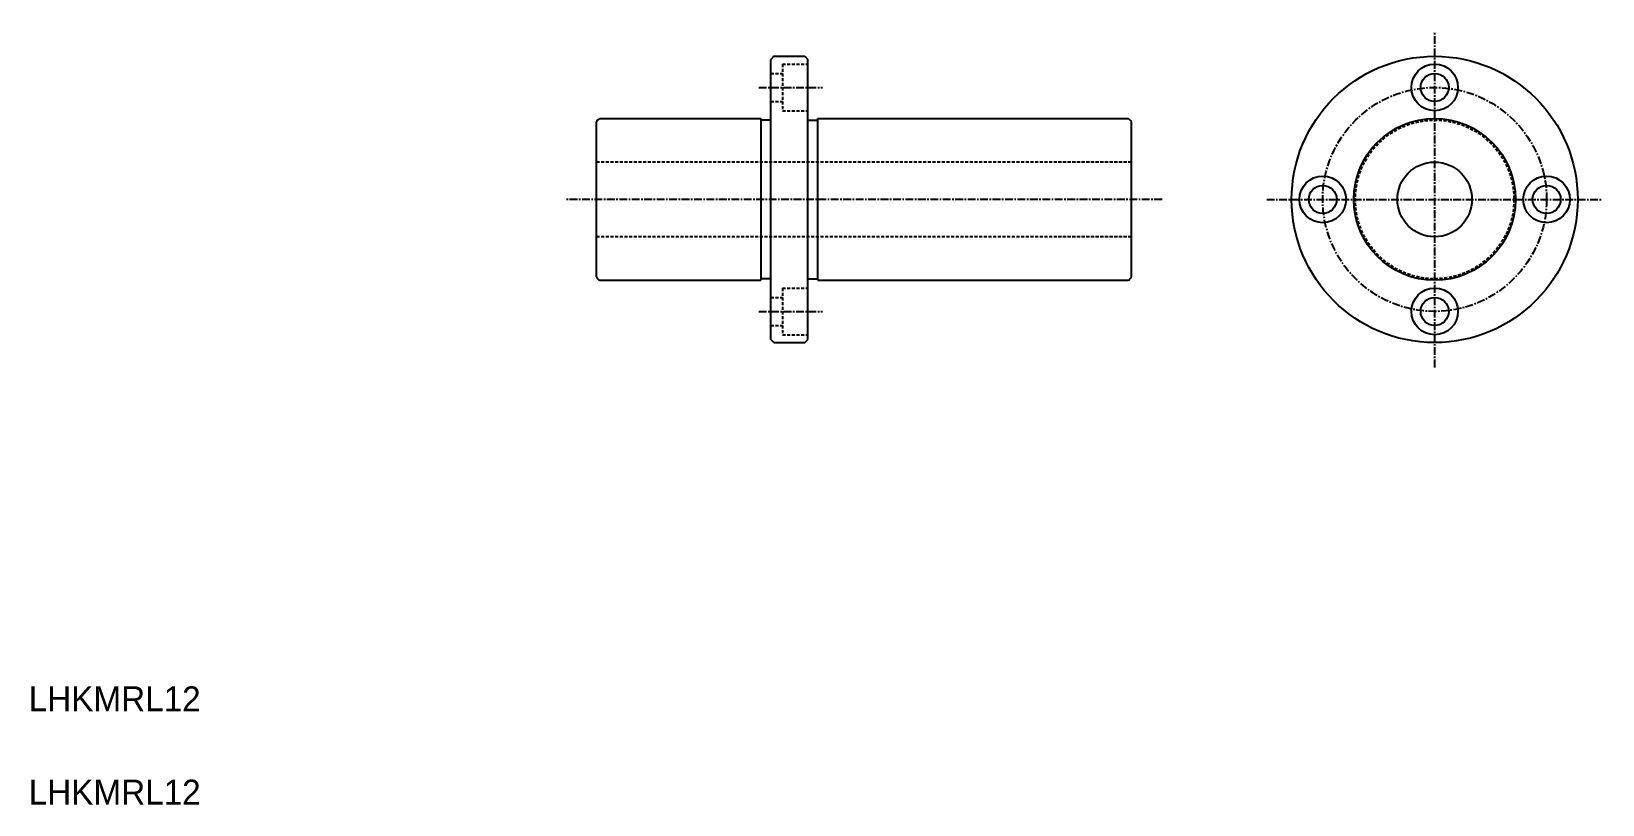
# Model space of a CAD drawing. Extents: x 10 to 263, y 10 to 134.
import ezdxf

# ---------------------------------------------------------------- set-up
doc = ezdxf.new("R2010")
doc.units = 0
doc.linetypes.add('CENTER', pattern=[2, 1.25, -0.25, 0.25, -0.25])
doc.linetypes.add('DASHED', pattern=[0.75, 0.5, -0.25])
doc.layers.get('0').update_dxf_attribs({"linetype": 'CONTINUOUS'})
doc.layers.add('CENTER', color=1, linetype='CENTER')

msp = doc.modelspace()

# ---------------------------------------------------------------- linework, layer by layer
at = {"color": 7, "linetype": 'CONTINUOUS'}
for p, q in [((129.8, 130.25), (129.3, 129.75)), ((129.3, 84.75), (129.3, 129.75)), ((129.8, 130.25), (134.8, 130.25)), ((134.8, 130.25), (135.3, 129.75)), ((135.3, 84.75), (135.3, 129.75)), ((101.3, 94.79), (101.3, 119.71)), ((101.84, 120.25), (127.7, 120.25)), ((127.7, 120.25), (127.7, 94.25)), ((129.3, 120), (127.7, 120)), ((135.3, 120), (136.9, 120)), ((136.9, 120.25), (186.76, 120.25)), ((136.9, 94.25), (136.9, 120.25)), ((187.3, 94.79), (187.3, 119.71)), ((101.84, 94.25), (127.7, 94.25)), ((129.3, 94.5), (127.7, 94.5)), ((135.3, 94.5), (136.9, 94.5)), ((136.9, 94.25), (186.76, 94.25)), ((129.8, 84.25), (129.3, 84.75)), ((129.8, 84.25), (134.8, 84.25)), ((134.8, 84.25), (135.3, 84.75))]:
    msp.add_line(p, q, dxfattribs=at)
at = {"color": 3, "linetype": 'DASHED'}
for p, q in [((131.2, 129), (131.2, 121.5)), ((131.2, 129), (135.3, 129)), ((129.3, 127.5), (131.2, 127.5)), ((129.3, 123), (131.2, 123)), ((131.2, 121.5), (135.3, 121.5)), ((187.3, 113.25), (101.3, 113.25)), ((187.3, 101.25), (101.3, 101.25)), ((129.3, 91.5), (131.2, 91.5)), ((131.2, 93), (131.2, 85.5)), ((131.2, 93), (135.3, 93)), ((129.3, 87), (131.2, 87)), ((131.2, 85.5), (135.3, 85.5))]:
    msp.add_line(p, q, dxfattribs=at)
at = {"color": 7, "linetype": 'CONTINUOUS'}
for centre, radius in [((236.06, 107.25), 23), ((236.06, 125.25), 3.75), ((236.06, 125.25), 2.25), ((236.06, 107.25), 13), ((236.06, 107.25), 6), ((218.06, 107.25), 3.75), ((218.06, 107.25), 2.25), ((254.06, 107.25), 3.75), ((254.06, 107.25), 2.25), ((236.06, 89.25), 3.75), ((236.06, 89.25), 2.25)]:
    msp.add_circle(centre, radius, dxfattribs=at)
at = {"color": 3, "linetype": 'DASHED'}
msp.add_circle((236.06, 107.25), 12.75, dxfattribs=at)
at = {"color": 7, "linetype": 'CONTINUOUS'}
for centre, start, end in [((102.45, 119.1), 117.7958, 152.2042), ((186.15, 119.1), 27.7958, 62.2042), ((102.45, 95.4), 207.7958, 242.2042), ((186.15, 95.4), 297.7958, 332.2042)]:
    msp.add_arc(centre, 1.3, start, end, dxfattribs=at)
at = {"layer": 'CENTER', "color": 1, "linetype": 'CENTER'}
for p, q in [((236.06, 80.25), (236.06, 134.25)), ((127.38, 125.25), (137.65, 125.25)), ((192.23, 107.25), (96.4, 107.25)), ((209.06, 107.25), (263.06, 107.25)), ((127.38, 89.25), (137.65, 89.25))]:
    msp.add_line(p, q, dxfattribs=at)
msp.add_circle((236.06, 107.25), 18, dxfattribs=at)

# ---------------------------------------------------------------- texts
at = {"color": 7, "linetype": 'CONTINUOUS'}
for p in [(10, 25), (10, 10)]:
    msp.add_text('LHKMRL12', height=4, dxfattribs=at).set_placement(p)

doc.saveas('drawing.dxf')
